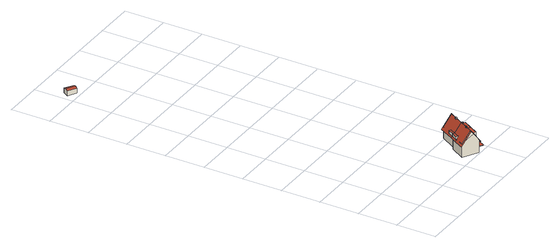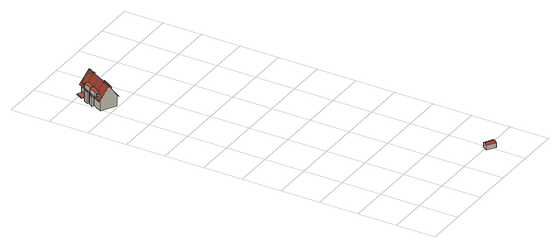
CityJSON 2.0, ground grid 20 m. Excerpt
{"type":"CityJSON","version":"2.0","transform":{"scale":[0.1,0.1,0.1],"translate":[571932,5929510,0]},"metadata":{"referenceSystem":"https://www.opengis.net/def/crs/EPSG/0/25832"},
"CityObjects":{
"building1":{"type":"Building","attributes":{"Grundfläche 2D":"74.520920","Grundhöhe NN":"0.314"},"children":["building1-1","building1-2","building1-3"],"geometry":[{"type":"MultiSurface","lod":"3","boundaries":[[[0,1,2,3,4,5,6,7,8,9,10,11]],[[12,13,14]],[[15,13,12]],[[1,0,16]],[[17,18,19,20,21,22,23,24]],[[18,17,24,25]],[[7,6,5,4,3,2,1,16,26,27,24,23,22]],[[22,21,28]],[[21,29,28]],[[24,30,24,27,26,31,32,33,34,35,36,37,38,18,25]],[[39,29,21]],[[40,41,42,43,44]],[[22,28,9,8,7]],[[12,10,9,28,29,45,15]],[[12,46,11,10]],[[0,11,46]],[[47,42,41,48,49,50,51,52]],[[42,47,52,51,53,43]],[[54,40,44,43,53,55]],[[49,48,41,40,54,50]],[[33,32,31,26,16,0,46,56,57]],[[58,59,60,61,33,57,62]],[[63,17,58,62,64]],[[58,17,25]],[[63,64,65,66,56,46,67,68,69,70,71,22,72,73]],[[66,65,64,62,57,56]],[[53,51,50,54,55]],[[15,67,46,12]],[[35,34,33,61,60,59,58,25,18,38,37,36]],[[22,21,20,19,18,17,63,73,72]],[[18,25,17]],[[21,22,71,29]],[[71,70,69,68,67,15,45,29]]],"semantics":{"surfaces":[{"type":"RoofSurface"},{"type":"WallSurface"},{"type":"GroundSurface"}],"values":[0,0,0,0,0,0,0,0,0,0,0,0,1,1,1,1,1,1,1,1,1,1,1,1,1,2,2,0,0,0,0,0,0]}}]},
"building1-1":{"type":"BuildingInstallation","parents":["building1"],"geometry":[{"type":"MultiSurface","lod":"3","boundaries":[[[32,74,75,76,77]],[[34,78,76,75]],[[78,77,76]],[[34,75,74,32,33]]],"semantics":{"surfaces":[{"type":"RoofSurface"},{"type":"WallSurface"}],"values":[0,1,1,1]}}]},
"building1-2":{"type":"BuildingInstallation","parents":["building1"],"geometry":[{"type":"MultiSurface","lod":"3","boundaries":[[[79,80,81,82,83,84,85,86]],[[87,84,83,82,23,88]],[[89,86,85,84,87,27]],[[90,80,79,86,89,30]],[[81,80,90,24]],[[82,81,24,23]]],"semantics":{"surfaces":[{"type":"RoofSurface"},{"type":"WallSurface"}],"values":[0,1,1,1,1,1]}}]},
"building1-3":{"type":"BuildingInstallation","parents":["building1"],"geometry":[{"type":"MultiSurface","lod":"3","boundaries":[[[91,92,47,48,93,94,95,96]],[[96,95,97,98]],[[91,96,98,99]],[[99,100,92,91]],[[101,102,94,93]],[[95,94,102,97]],[[101,49,52,100,99,98,97,102]]],"semantics":{"surfaces":[{"type":"RoofSurface"},{"type":"WallSurface"},{"type":"OuterCeilingSurface"}],"values":[0,1,1,1,1,1,2]}}]},
"building2":{"type":"Building","attributes":{"Grundfläche 2D":"15.389459","Grundhöhe NN":"2.451"},"geometry":[{"type":"Solid","lod":"3","boundaries":[[[[103,104,105,106]],[[107,103,106,108]],[[108,106,105,109,110]],[[107,108,110,111]],[[104,103,107,111,112]],[[105,104,112,109]],[[110,109,112,111]]]],"semantics":{"surfaces":[{"type":"RoofSurface"},{"type":"WallSurface"},{"type":"GroundSurface"}],"values":[[0,0,1,1,1,1,2]]}}]},
"building3":{"type":"Building","attributes":{"Grundfläche 2D":"77.421287","Grundhöhe NN":"1.419"},"children":["building3-1","building3-2","building3-3"],"geometry":[{"type":"MultiSurface","lod":"3","boundaries":[[[113,114,115,0,11,10,116,117]],[[118,119,14]],[[119,12,14]],[[26,16,115,114,120]],[[115,16,0]],[[121,122,123]],[[124,125,126,127,128,129,130,131,130,132,133,130,120,114,113,117,134,123,122]],[[132,130,133]],[[33,32,31,26,120,135,130,129,128,136,137,138,35,34]],[[120,130,135]],[[139,140,141,142,143,144]],[[11,0,46]],[[46,12,10,11]],[[116,10,12,119,123,134]],[[134,117,116]],[[145,129,131,146,147,148]],[[33,149,145,148,150]],[[16,26,31,32,33,150,151,46,0]],[[147,146,152,46,151]],[[153,154,142,141]],[[154,155,156,144,143,142]],[[156,157,139,144]],[[139,157,158,153,141,140]],[[150,148,147,151]],[[156,155,154,153,158,157]],[[152,122,123,119,46]],[[14,12,46,119]],[[126,125,124,122,152,146,131,129,128,127]],[[35,138,137,136,128,129,145,159,149,33,34]]],"semantics":{"surfaces":[{"type":"RoofSurface"},{"type":"WallSurface"},{"type":"GroundSurface"}],"values":[0,0,0,0,0,0,0,0,0,0,0,1,1,1,1,1,1,1,1,1,1,1,1,2,2,0,0,0,0]}}]},
"building3-1":{"type":"BuildingInstallation","parents":["building3"],"geometry":[{"type":"MultiSurface","lod":"3","boundaries":[[[160,161,162,163,164,165,166,167]],[[168,133,169,166,165,164]],[[130,167,166,169,132]],[[167,130,170,160]],[[170,135,171,162,161,160]],[[168,164,163,162,171,120]]],"semantics":{"surfaces":[{"type":"RoofSurface"},{"type":"WallSurface"}],"values":[0,1,1,1,1,1]}}]},
"building3-2":{"type":"BuildingInstallation","parents":["building3"],"geometry":[{"type":"MultiSurface","lod":"3","boundaries":[[[32,172,173,75,74]],[[173,172,174]],[[174,175,34,75,173]],[[34,33,32,74,75]]],"semantics":{"surfaces":[{"type":"RoofSurface"},{"type":"WallSurface"}],"values":[0,1,1,1]}}]},
"building3-3":{"type":"BuildingInstallation","parents":["building3"],"geometry":[{"type":"MultiSurface","lod":"3","boundaries":[[[176,177,178,179,180]],[[181,178,177,176,152,182]],[[178,181,179]],[[180,152,176]]],"semantics":{"surfaces":[{"type":"RoofSurface"},{"type":"WallSurface"}],"values":[0,1,1,1]}}]}
},
"vertices":[
[566,89,90],[565,87,90],[564,84,90],[548,57,90],[548,56,90],[546,55,90],[545,52,90],[542,47,90],[554,39,90],[559,37,90],[583,79,90],[579,81,90],[583,79,64],[578,68,62],[584,78,62],[577,69,64],[563,90,95],[513,21,108],[497,25,129],[540,1,62],[547,14,62],[560,36,62],[554,39,71],[517,58,127],[516,59,129],[499,30,129],[541,103,129],[520,66,129],[559,37,65],[564,47,64],[514,61,126],[515,118,88],[512,120,84],[504,125,71],[502,126,69],[498,128,62],[482,100,62],[456,56,62],[453,50,62],[566,46,62],[577,69,61],[564,47,61],[570,44,61],[582,66,61],[578,68,61],[567,51,64],[579,81,70],[570,44,29],[564,47,29],[564,47,26],[564,47,3],[570,44,3],[570,44,26],[582,66,3],[577,69,3],[578,68,3],[579,81,3],[504,125,3],[462,53,71],[464,57,71],[486,95,71],[487,96,71],[462,53,3],[536,7,71],[536,7,3],[559,48,3],[560,49,3],[574,73,71],[566,60,71],[562,53,71],[560,49,71],[559,48,71],[543,20,71],[540,15,71],
[504,125,84],[502,126,84],[486,98,84],[496,92,84],[486,98,68],
[514,61,132],[514,60,132],[516,59,132],[517,58,132],[518,59,132],[521,65,132],[520,66,132],[518,67,132],[521,65,127],[518,59,127],[518,67,126],[514,60,126],
[589,39,28],[572,48,29],[567,51,29],[563,54,29],[541,17,29],[569,3,28],[541,17,26],[569,3,26],[589,39,26],[572,48,26],[567,51,26],[563,54,26],
[51,1815,53],[59,1829,49],[17,1854,49],[8,1839,53],[43,1802,49],[1,1827,49],[17,1854,25],[1,1827,25],[43,1802,25],[59,1829,25],
[587,125,90],[585,122,90],[567,90,90],[607,120,90],[590,130,90],[589,87,62],[588,87,64],[562,139,129],[602,109,62],[611,124,62],[601,110,64],[617,133,62],[628,153,62],[629,154,62],[623,158,71],[585,180,129],[584,179,129],[566,146,129],[621,157,73],[566,146,128],[567,145,127],[607,120,64],[563,147,125],[548,201,72],[542,205,62],[514,156,62],[608,106,61],[602,109,61],[601,110,61],[588,87,61],[589,87,61],[594,83,61],[548,200,72],[622,157,71],[622,157,14],[548,200,14],[514,142,71],[504,125,14],[579,81,14],[605,127,71],[601,110,14],[588,87,14],[589,87,14],[594,83,14],[608,106,14],[602,109,14],[521,154,72],
[563,148,132],[563,147,132],[559,140,132],[562,139,132],[563,138,132],[567,145,132],[567,146,132],[566,146,132],[563,138,127],[567,146,127],[563,148,125],[559,140,125],
[528,148,84],[518,153,84],[518,153,69],[514,146,69],
[605,127,86],[610,135,86],[611,137,86],[601,143,86],[595,133,86],[611,137,71],[610,135,71]
]}
